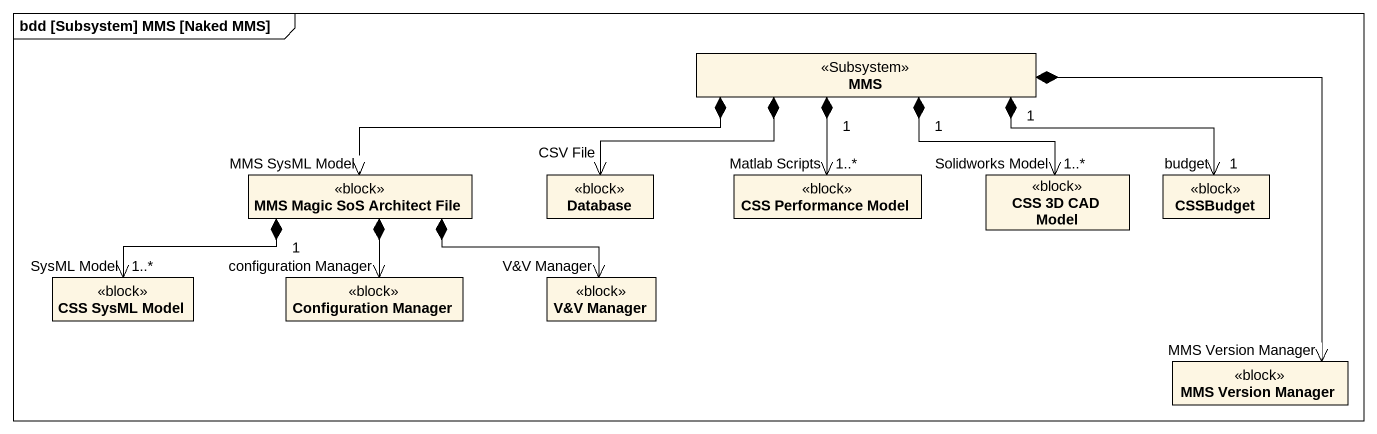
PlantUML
@startuml
mainframe bdd [Subsystem] MMS [Naked MMS]
hide circle
hide empty members
class MMS <<Subsystem>>
class "MMS Magic SoS Architect File" as MMS_Magic_SoS_Architect_File <<block>>
class "Database" as Database_ <<block>>
class "CSS Performance Model" as CSS_Performance_Model <<block>>
class "CSS 3D CAD Model" as CSS_3D_CAD_Model <<block>>
class CSSBudget <<block>>
class "CSS SysML Model" as CSS_SysML_Model <<block>>
class "Configuration Manager" as Configuration_Manager <<block>>
class "V&V Manager" as V_V_Manager <<block>>
class "MMS Version Manager" as MMS_Version_Manager <<block>>
MMS *-left-> "MMS SysML Model" MMS_Magic_SoS_Architect_File
MMS *-left-> "CSV File" Database_
MMS "1" *--> "Matlab Scripts\n1..*" CSS_Performance_Model
MMS "1" *--> "Solidworks Model\n1..*" CSS_3D_CAD_Model
MMS "1" *-right-> "budget\n1" CSSBudget
MMS *--> "MMS Version Manager" MMS_Version_Manager
MMS_Magic_SoS_Architect_File "1" *-left-> "SysML Model\n1..*" CSS_SysML_Model
MMS_Magic_SoS_Architect_File *--> "configuration Manager" Configuration_Manager
MMS_Magic_SoS_Architect_File *-right-> "V&V Manager" V_V_Manager
@enduml
